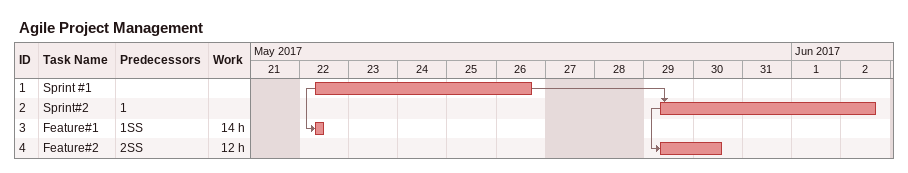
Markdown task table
Agile Project Management

| ID | Task | Start | Finish | Predecessors | Work (h) |
|---|---|---|---|---|---|
| 1 | Sprint #1 | 2017-05-22 | 2017-05-26 |  |  |
| 2 | Sprint#2 | 2017-05-29 | 2017-06-02 | 1 |  |
| 3 | Feature#1 | 2017-05-22 | 2017-05-22 | 1SS | 14 |
| 4 | Feature#2 | 2017-05-29 | 2017-05-30 | 2SS | 12 |
